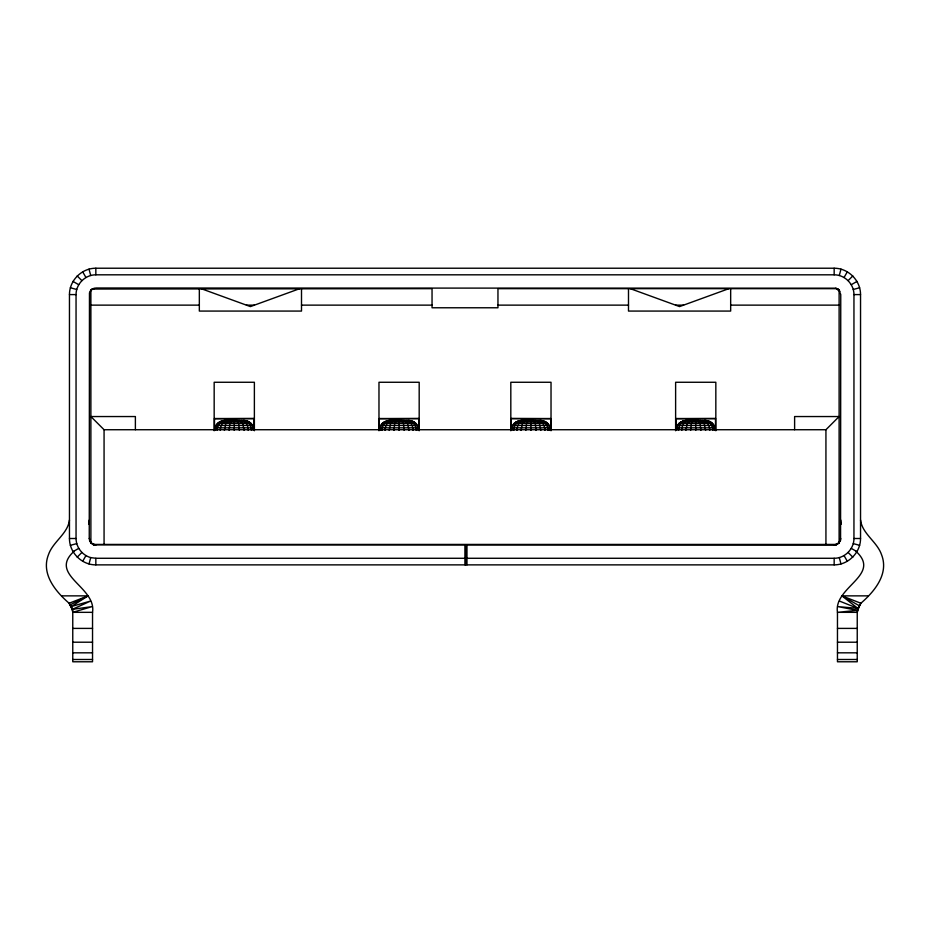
<?xml version="1.0" encoding="UTF-8"?>
<svg xmlns="http://www.w3.org/2000/svg" width="930" height="930" viewBox="0 0 930 930"><rect width="100%" height="100%" fill="white"/><g stroke="black" fill="none" stroke-linecap="round" stroke-linejoin="round"><path stroke-width="1.4" d="M229.152 430.392L229.896 423.394L231.71 420.5M393.96 430.392L394.704 423.394L396.517 420.5M525.799 430.392L526.554 423.394L528.368 420.5M690.606 430.392L691.362 423.394L693.176 420.5M224.386 430.392L225.827 423.394L229.326 420.5M389.193 430.392L390.635 423.394L394.134 420.5M521.033 430.392L522.486 423.394L525.973 420.5M685.84 430.392L687.293 423.394L690.781 420.5M860.541 520.044C862.238 533.82 876.99 541.632 881.466 554.501C889.196 573.787 874.595 591.399 860.878 603.245L857.855 608.371L857.239 612.335L857.239 661.776L837.465 661.776L837.465 612.335C833.373 586.876 882.047 575.019 856.007 551.362M220.282 430.392C220.27 426.184 222.503 420.837 227.28 420.5M385.09 430.392C385.078 426.184 387.31 420.837 392.088 420.5M516.941 430.392C516.929 426.184 519.161 420.837 523.927 420.5M681.748 430.392C681.737 426.184 683.969 420.837 688.735 420.5M69.459 520.044C67.762 533.82 53.01 541.632 48.534 554.501C40.804 573.787 55.405 591.399 69.122 603.245L72.145 608.371L72.761 612.335L72.761 661.776L92.535 661.776L92.535 612.335C96.627 586.876 47.953 575.019 73.993 551.362M88.792 524.253L89.245 520.044M217.143 430.392C217.074 425.603 220.631 420.581 225.711 420.5L223.491 420.837M381.951 430.392C381.881 425.603 385.439 420.581 390.519 420.5M513.79 430.392C513.732 425.603 517.278 420.581 522.358 420.5M678.598 430.392C678.54 425.603 682.085 420.581 687.165 420.5M840.569 540.074L840.755 294.589L839.116 290.23L835.872 288.219L95.837 287.998L91.663 289.474L89.466 292.88L89.245 538.505L90.884 542.864L93.884 544.806L834.163 545.096L838.825 543.167L840.569 540.074L837.465 544.213L834.163 545.096M215.167 430.392C215.121 425.231 219.48 420.488 224.723 420.5M379.975 430.392C379.928 425.231 384.288 420.488 389.531 420.5M511.826 430.392C511.767 425.231 516.127 420.488 521.37 420.5M676.621 430.392C676.575 425.231 680.934 420.488 686.177 420.5M69.459 294.589C69.378 280.476 81.724 268.131 95.837 268.224L834.163 268.224C848.276 268.131 860.622 280.476 860.541 294.589L860.541 538.505C860.622 552.618 848.276 564.963 834.163 564.87L95.837 564.87C81.724 564.963 69.378 552.618 69.459 538.505L69.459 294.589L76.051 294.589C75.993 284.01 85.246 274.745 95.837 274.815L834.163 274.815C844.754 274.745 854.007 284.01 853.949 294.589L853.949 538.505C854.007 549.084 844.754 558.349 834.163 558.279L466.976 558.279M214.493 430.392C215.551 415.861 235.034 421.034 244.16 420.5C249.449 420.465 254.076 425.103 254.041 430.392M379.3 430.392C380.358 415.861 399.842 421.034 408.968 420.5C414.257 420.465 418.884 425.103 418.849 430.392M511.151 430.392C512.209 415.861 531.681 421.034 540.807 420.5C546.108 420.465 550.734 425.103 550.7 430.392M675.959 430.392C677.017 415.861 696.489 421.034 705.614 420.5C710.915 420.465 715.542 425.103 715.507 430.392M840.755 538.505L838.825 543.167M859.622 604.779L857.239 612.335L837.465 612.335L857.39 610.324L860.878 603.245L841.883 595.863L867.911 595.863M89.013 563.975L90.71 557.605C82.282 555.291 76.109 547.247 76.051 538.505L76.051 294.589M839.29 275.489L840.987 269.119M82.642 561.336L85.944 555.629M844.056 277.466L847.358 271.758M90.129 291.288L91.512 289.614L90.884 290.23L90.884 542.864L95.837 545.096M77.19 557.151L81.852 552.49M848.148 280.604L852.81 275.943M135.385 429.73L135.385 416.547L90.884 416.547L104.067 429.73L825.933 429.73L839.116 416.547L794.615 416.547L794.615 429.73M90.884 290.23L94.128 288.219M91.175 289.928L92.535 288.881M835.872 544.875L839.116 542.864L839.116 290.23L837.047 288.66L497.957 288.66L497.957 307.772L432.043 307.772L432.043 288.66L92.256 289.044M72.993 551.688L78.701 548.398M851.299 284.696L857.007 281.406M299.704 288.66L250.426 306.598L201.147 288.66M728.853 288.66L679.574 306.598L630.296 288.66M72.61 610.324L69.122 603.245L88.118 595.863L71.401 606.511L90.547 601.071L72.412 609.336L72.761 612.335L92.035 606.627L72.412 609.336L70.378 604.779L88.118 595.863L62.089 595.863M853.275 289.474L859.634 287.765M70.366 545.329L76.725 543.62M835.152 545.027L836.117 544.806M853.949 294.589L860.541 294.589M90.884 305.133L199.334 305.133M246.427 305.133L254.425 305.133M301.506 305.133L432.043 305.133M497.957 305.133L628.494 305.133M675.575 305.133L683.573 305.133M730.666 305.133L839.116 305.133M214.493 418.744L254.041 418.581M379.3 418.744L418.849 418.581M511.151 418.581L550.7 418.744M675.959 418.744L715.507 418.581M221.828 420.837L246.717 420.837M386.624 420.837L411.525 420.837M518.475 420.837L543.376 420.837M683.283 420.837L708.172 420.837M219.434 421.825L249.101 421.825M384.241 421.825L413.908 421.825M516.092 421.825L545.759 421.825M680.9 421.825L710.567 421.825M217.388 423.394L251.147 423.394M382.195 423.394L415.954 423.394M514.046 423.394L547.805 423.394M678.854 423.394L712.613 423.394M215.818 425.452L252.728 425.452M380.626 425.452L417.524 425.452M512.476 425.452L549.374 425.452M677.273 425.452L714.182 425.452M214.83 427.835L253.716 427.835M379.638 427.835L418.512 427.835M511.488 427.835L550.362 427.835M676.284 427.835L715.17 427.835M69.459 538.505L76.051 538.505M853.949 538.505L860.541 538.505M89.431 540.074L90.884 542.864L92.954 544.434L837.047 544.434M90.71 557.605L95.837 558.279L465 558.279M72.761 612.335L92.535 612.335M72.761 628.401L92.535 628.401M837.465 628.401L857.239 628.401M72.761 642.212L92.535 642.212M837.465 642.212L857.239 642.212M72.761 652.825L92.535 652.825M837.465 652.825L857.239 652.825M72.761 659.498L92.535 659.498M837.465 659.498L857.239 659.498M859.076 605.628L841.883 595.863L857.855 608.371L837.965 606.627L857.39 610.324M705.277 420.5C710.52 420.488 714.879 425.231 714.833 430.392M540.47 420.5C545.712 420.488 550.072 425.231 550.025 430.392M408.63 420.5C413.873 420.488 418.233 425.231 418.175 430.392M243.823 420.5C249.066 420.488 253.425 425.231 253.379 430.392M706.509 420.837L704.289 420.5C709.369 420.581 712.926 425.603 712.857 430.392M539.481 420.5C544.562 420.581 548.119 425.603 548.049 430.392M407.642 420.5C412.722 420.581 416.268 425.603 416.21 430.392M242.835 420.5C247.915 420.581 251.46 425.603 251.402 430.392M702.72 420.5C707.498 420.837 709.73 426.184 709.718 430.392M537.912 420.5C542.69 420.837 544.922 426.184 544.91 430.392M406.073 420.5C410.839 420.837 413.071 426.184 413.06 430.392M241.265 420.5C246.031 420.837 248.264 426.184 248.252 430.392M93.884 544.806L94.848 545.027M700.674 420.5L704.173 423.394L705.614 430.392M535.866 420.5L539.365 423.394L540.807 430.392M404.027 420.5L407.514 423.394L408.968 430.392M239.219 420.5L242.707 423.394L244.16 430.392M70.366 287.765L76.725 289.474M853.275 543.62L859.634 545.329M92.954 544.434L94.128 544.875M839.453 601.071L857.855 608.371M835.872 288.219L839.871 291.288M698.29 420.5L700.104 423.394L700.848 430.392M533.483 420.5L535.296 423.394L536.04 430.392M401.632 420.5L403.446 423.394L404.201 430.392M236.825 420.5L238.638 423.394L239.394 430.392M851.299 548.398L857.007 551.688M72.993 281.406L78.701 284.696M848.148 552.49L852.81 557.151M77.19 275.943L81.852 280.604M91.175 543.167L89.245 538.505M844.056 555.629L847.358 561.336M82.642 271.758L85.944 277.466M839.29 557.605L840.987 563.975M89.013 269.119L90.71 275.489M840.755 520.044L841.208 524.253M834.163 268.224L834.163 274.815M834.163 558.279L834.163 564.87M825.933 429.73L825.933 544.434M730.666 288.66L730.666 311.073L628.494 311.073L628.494 288.66M715.833 430.741L715.833 382.265L675.622 382.265L675.622 430.741M715.507 430.253L715.507 418.523L675.959 418.523L675.959 430.253M695.733 420.5L695.733 430.392M551.025 430.741L551.025 382.265L510.814 382.265L510.814 430.741M550.7 430.253L550.7 418.523L511.151 418.523L511.151 430.253M530.925 420.5L530.925 430.392M466.976 545.096L466.976 564.87M465.616 545.096L465.616 564.87M465 545.096L465 564.87M419.186 430.741L419.186 382.265L378.975 382.265L378.975 430.741M418.849 430.253L418.849 418.523L379.3 418.523L379.3 430.253M399.075 420.5L399.075 430.392M301.506 288.66L301.506 311.073L199.334 311.073L199.334 288.66M254.378 430.741L254.378 382.265L214.167 382.265L214.167 430.741M254.041 430.253L254.041 418.523L214.493 418.523L214.493 430.253M234.267 420.5L234.267 430.392M104.067 429.73L104.067 544.434M95.837 268.224L95.837 274.815M95.837 558.279L95.837 564.87M837.872 289.125L837.047 288.66L839.116 290.23L837.872 289.125"/></g></svg>
